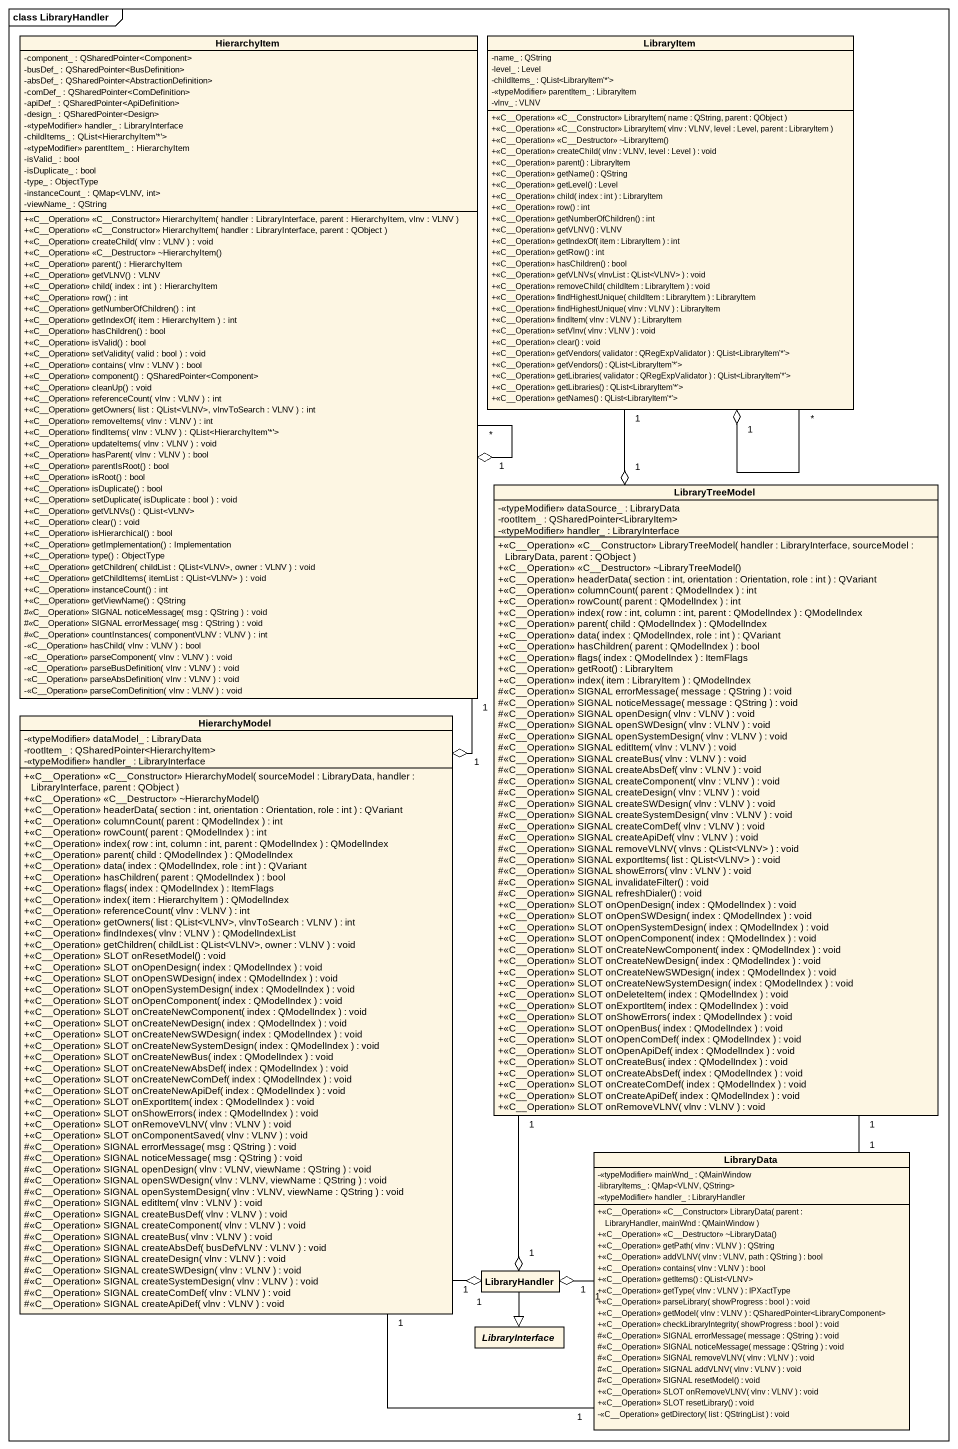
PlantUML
@startuml
mainframe class LibraryHandler
hide circle
hide empty members
skinparam classAttributeIconSize 0
class HierarchyItem {
  -component_ : QSharedPointer<Component>
  -busDef_ : QSharedPointer<BusDefinition>
  -absDef_ : QSharedPointer<AbstractionDefinition>
  -comDef_ : QSharedPointer<ComDefinition>
  -apiDef_ : QSharedPointer<ApiDefinition>
  -design_ : QSharedPointer<Design>
  -<<typeModifier>> handler_ : LibraryInterface
  -childItems_ : QList<HierarchyItem'*'>
  -<<typeModifier>> parentItem_ : HierarchyItem
  -isValid_ : bool
  -isDuplicate_ : bool
  -type_ : ObjectType
  -instanceCount_ : QMap<VLNV, int>
  -viewName_ : QString
  +<<C~__Operation>> <<C~__Constructor>> HierarchyItem( handler : LibraryInterface, parent : HierarchyItem, vlnv : VLNV )
  +<<C~__Operation>> <<C~__Constructor>> HierarchyItem( handler : LibraryInterface, parent : QObject )
  +<<C__Operation>> createChild( vlnv : VLNV ) : void
  +<<C~__Operation>> <<C~__Destructor>> ~HierarchyItem()
  +<<C__Operation>> parent() : HierarchyItem
  +<<C__Operation>> getVLNV() : VLNV
  +<<C__Operation>> child( index : int ) : HierarchyItem
  +<<C__Operation>> row() : int
  +<<C__Operation>> getNumberOfChildren() : int
  +<<C__Operation>> getIndexOf( item : HierarchyItem ) : int
  +<<C__Operation>> hasChildren() : bool
  +<<C__Operation>> isValid() : bool
  +<<C__Operation>> setValidity( valid : bool ) : void
  +<<C__Operation>> contains( vlnv : VLNV ) : bool
  +<<C__Operation>> component() : QSharedPointer<Component>
  +<<C__Operation>> cleanUp() : void
  +<<C__Operation>> referenceCount( vlnv : VLNV ) : int
  +<<C__Operation>> getOwners( list : QList<VLNV>, vlnvToSearch : VLNV ) : int
  +<<C__Operation>> removeItems( vlnv : VLNV ) : int
  +<<C__Operation>> findItems( vlnv : VLNV ) : QList<HierarchyItem'*'>
  +<<C__Operation>> updateItems( vlnv : VLNV ) : void
  +<<C__Operation>> hasParent( vlnv : VLNV ) : bool
  +<<C__Operation>> parentIsRoot() : bool
  +<<C__Operation>> isRoot() : bool
  +<<C__Operation>> isDuplicate() : bool
  +<<C__Operation>> setDuplicate( isDuplicate : bool ) : void
  +<<C__Operation>> getVLNVs() : QList<VLNV>
  +<<C__Operation>> clear() : void
  +<<C__Operation>> isHierarchical() : bool
  +<<C__Operation>> getImplementation() : Implementation
  +<<C__Operation>> type() : ObjectType
  +<<C__Operation>> getChildren( childList : QList<VLNV>, owner : VLNV ) : void
  +<<C__Operation>> getChildItems( itemList : QList<VLNV> ) : void
  +<<C__Operation>> instanceCount() : int
  +<<C__Operation>> getViewName() : QString
  #<<C__Operation>> SIGNAL noticeMessage( msg : QString ) : void
  #<<C__Operation>> SIGNAL errorMessage( msg : QString ) : void
  #<<C__Operation>> countInstances( componentVLNV : VLNV ) : int
  -<<C__Operation>> hasChild( vlnv : VLNV ) : bool
  -<<C__Operation>> parseComponent( vlnv : VLNV ) : void
  -<<C__Operation>> parseBusDefinition( vlnv : VLNV ) : void
  -<<C__Operation>> parseAbsDefinition( vlnv : VLNV ) : void
  -<<C__Operation>> parseComDefinition( vlnv : VLNV ) : void
}
class LibraryItem {
  -name_ : QString
  -level_ : Level
  -childItems_ : QList<LibraryItem'*'>
  -<<typeModifier>> parentItem_ : LibraryItem
  -vlnv_ : VLNV
  +<<C~__Operation>> <<C~__Constructor>> LibraryItem( name : QString, parent : QObject )
  +<<C~__Operation>> <<C~__Constructor>> LibraryItem( vlnv : VLNV, level : Level, parent : LibraryItem )
  +<<C~__Operation>> <<C~__Destructor>> ~LibraryItem()
  +<<C__Operation>> createChild( vlnv : VLNV, level : Level ) : void
  +<<C__Operation>> parent() : LibraryItem
  +<<C__Operation>> getName() : QString
  +<<C__Operation>> getLevel() : Level
  +<<C__Operation>> child( index : int ) : LibraryItem
  +<<C__Operation>> row() : int
  +<<C__Operation>> getNumberOfChildren() : int
  +<<C__Operation>> getVLNV() : VLNV
  +<<C__Operation>> getIndexOf( item : LibraryItem ) : int
  +<<C__Operation>> getRow() : int
  +<<C__Operation>> hasChildren() : bool
  +<<C__Operation>> getVLNVs( vlnvList : QList<VLNV> ) : void
  +<<C__Operation>> removeChild( childItem : LibraryItem ) : void
  +<<C__Operation>> findHighestUnique( childItem : LibraryItem ) : LibraryItem
  +<<C__Operation>> findHighestUnique( vlnv : VLNV ) : LibraryItem
  +<<C__Operation>> findItem( vlnv : VLNV ) : LibraryItem
  +<<C__Operation>> setVlnv( vlnv : VLNV ) : void
  +<<C__Operation>> clear() : void
  +<<C__Operation>> getVendors( validator : QRegExpValidator ) : QList<LibraryItem'*'>
  +<<C__Operation>> getVendors() : QList<LibraryItem'*'>
  +<<C__Operation>> getLibraries( validator : QRegExpValidator ) : QList<LibraryItem'*'>
  +<<C__Operation>> getLibraries() : QList<LibraryItem'*'>
  +<<C__Operation>> getNames() : QList<LibraryItem'*'>
}
class LibraryTreeModel {
  -<<typeModifier>> dataSource_ : LibraryData
  -rootItem_ : QSharedPointer<LibraryItem>
  -<<typeModifier>> handler_ : LibraryInterface
  +<<C~__Operation>> <<C~__Constructor>> LibraryTreeModel( handler : LibraryInterface, sourceModel : LibraryData, parent : QObject )
  +<<C~__Operation>> <<C~__Destructor>> ~LibraryTreeModel()
  +<<C__Operation>> headerData( section : int, orientation : Orientation, role : int ) : QVariant
  +<<C__Operation>> columnCount( parent : QModelIndex ) : int
  +<<C__Operation>> rowCount( parent : QModelIndex ) : int
  +<<C__Operation>> index( row : int, column : int, parent : QModelIndex ) : QModelIndex
  +<<C__Operation>> parent( child : QModelIndex ) : QModelIndex
  +<<C__Operation>> data( index : QModelIndex, role : int ) : QVariant
  +<<C__Operation>> hasChildren( parent : QModelIndex ) : bool
  +<<C__Operation>> flags( index : QModelIndex ) : ItemFlags
  +<<C__Operation>> getRoot() : LibraryItem
  +<<C__Operation>> index( item : LibraryItem ) : QModelIndex
  #<<C__Operation>> SIGNAL errorMessage( message : QString ) : void
  #<<C__Operation>> SIGNAL noticeMessage( message : QString ) : void
  #<<C__Operation>> SIGNAL openDesign( vlnv : VLNV ) : void
  #<<C__Operation>> SIGNAL openSWDesign( vlnv : VLNV ) : void
  #<<C__Operation>> SIGNAL openSystemDesign( vlnv : VLNV ) : void
  #<<C__Operation>> SIGNAL editItem( vlnv : VLNV ) : void
  #<<C__Operation>> SIGNAL createBus( vlnv : VLNV ) : void
  #<<C__Operation>> SIGNAL createAbsDef( vlnv : VLNV ) : void
  #<<C__Operation>> SIGNAL createComponent( vlnv : VLNV ) : void
  #<<C__Operation>> SIGNAL createDesign( vlnv : VLNV ) : void
  #<<C__Operation>> SIGNAL createSWDesign( vlnv : VLNV ) : void
  #<<C__Operation>> SIGNAL createSystemDesign( vlnv : VLNV ) : void
  #<<C__Operation>> SIGNAL createComDef( vlnv : VLNV ) : void
  #<<C__Operation>> SIGNAL createApiDef( vlnv : VLNV ) : void
  #<<C__Operation>> SIGNAL removeVLNV( vlnvs : QList<VLNV> ) : void
  #<<C__Operation>> SIGNAL exportItems( list : QList<VLNV> ) : void
  #<<C__Operation>> SIGNAL showErrors( vlnv : VLNV ) : void
  #<<C__Operation>> SIGNAL invalidateFilter() : void
  #<<C__Operation>> SIGNAL refreshDialer() : void
  +<<C__Operation>> SLOT onOpenDesign( index : QModelIndex ) : void
  +<<C__Operation>> SLOT onOpenSWDesign( index : QModelIndex ) : void
  +<<C__Operation>> SLOT onOpenSystemDesign( index : QModelIndex ) : void
  +<<C__Operation>> SLOT onOpenComponent( index : QModelIndex ) : void
  +<<C__Operation>> SLOT onCreateNewComponent( index : QModelIndex ) : void
  +<<C__Operation>> SLOT onCreateNewDesign( index : QModelIndex ) : void
  +<<C__Operation>> SLOT onCreateNewSWDesign( index : QModelIndex ) : void
  +<<C__Operation>> SLOT onCreateNewSystemDesign( index : QModelIndex ) : void
  +<<C__Operation>> SLOT onDeleteItem( index : QModelIndex ) : void
  +<<C__Operation>> SLOT onExportItem( index : QModelIndex ) : void
  +<<C__Operation>> SLOT onShowErrors( index : QModelIndex ) : void
  +<<C__Operation>> SLOT onOpenBus( index : QModelIndex ) : void
  +<<C__Operation>> SLOT onOpenComDef( index : QModelIndex ) : void
  +<<C__Operation>> SLOT onOpenApiDef( index : QModelIndex ) : void
  +<<C__Operation>> SLOT onCreateBus( index : QModelIndex ) : void
  +<<C__Operation>> SLOT onCreateAbsDef( index : QModelIndex ) : void
  +<<C__Operation>> SLOT onCreateComDef( index : QModelIndex ) : void
  +<<C__Operation>> SLOT onCreateApiDef( index : QModelIndex ) : void
  +<<C__Operation>> SLOT onRemoveVLNV( vlnv : VLNV ) : void
}
class HierarchyModel {
  -<<typeModifier>> dataModel_ : LibraryData
  -rootItem_ : QSharedPointer<HierarchyItem>
  -<<typeModifier>> handler_ : LibraryInterface
  +<<C~__Operation>> <<C~__Constructor>> HierarchyModel( sourceModel : LibraryData, handler : LibraryInterface, parent : QObject )
  +<<C~__Operation>> <<C~__Destructor>> ~HierarchyModel()
  +<<C__Operation>> headerData( section : int, orientation : Orientation, role : int ) : QVariant
  +<<C__Operation>> columnCount( parent : QModelIndex ) : int
  +<<C__Operation>> rowCount( parent : QModelIndex ) : int
  +<<C__Operation>> index( row : int, column : int, parent : QModelIndex ) : QModelIndex
  +<<C__Operation>> parent( child : QModelIndex ) : QModelIndex
  +<<C__Operation>> data( index : QModelIndex, role : int ) : QVariant
  +<<C__Operation>> hasChildren( parent : QModelIndex ) : bool
  +<<C__Operation>> flags( index : QModelIndex ) : ItemFlags
  +<<C__Operation>> index( item : HierarchyItem ) : QModelIndex
  +<<C__Operation>> referenceCount( vlnv : VLNV ) : int
  +<<C__Operation>> getOwners( list : QList<VLNV>, vlnvToSearch : VLNV ) : int
  +<<C__Operation>> findIndexes( vlnv : VLNV ) : QModelIndexList
  +<<C__Operation>> getChildren( childList : QList<VLNV>, owner : VLNV ) : void
  +<<C__Operation>> SLOT onResetModel() : void
  +<<C__Operation>> SLOT onOpenDesign( index : QModelIndex ) : void
  +<<C__Operation>> SLOT onOpenSWDesign( index : QModelIndex ) : void
  +<<C__Operation>> SLOT onOpenSystemDesign( index : QModelIndex ) : void
  +<<C__Operation>> SLOT onOpenComponent( index : QModelIndex ) : void
  +<<C__Operation>> SLOT onCreateNewComponent( index : QModelIndex ) : void
  +<<C__Operation>> SLOT onCreateNewDesign( index : QModelIndex ) : void
  +<<C__Operation>> SLOT onCreateNewSWDesign( index : QModelIndex ) : void
  +<<C__Operation>> SLOT onCreateNewSystemDesign( index : QModelIndex ) : void
  +<<C__Operation>> SLOT onCreateNewBus( index : QModelIndex ) : void
  +<<C__Operation>> SLOT onCreateNewAbsDef( index : QModelIndex ) : void
  +<<C__Operation>> SLOT onCreateNewComDef( index : QModelIndex ) : void
  +<<C__Operation>> SLOT onCreateNewApiDef( index : QModelIndex ) : void
  +<<C__Operation>> SLOT onExportItem( index : QModelIndex ) : void
  +<<C__Operation>> SLOT onShowErrors( index : QModelIndex ) : void
  +<<C__Operation>> SLOT onRemoveVLNV( vlnv : VLNV ) : void
  +<<C__Operation>> SLOT onComponentSaved( vlnv : VLNV ) : void
  #<<C__Operation>> SIGNAL errorMessage( msg : QString ) : void
  #<<C__Operation>> SIGNAL noticeMessage( msg : QString ) : void
  #<<C__Operation>> SIGNAL openDesign( vlnv : VLNV, viewName : QString ) : void
  #<<C__Operation>> SIGNAL openSWDesign( vlnv : VLNV, viewName : QString ) : void
  #<<C__Operation>> SIGNAL openSystemDesign( vlnv : VLNV, viewName : QString ) : void
  #<<C__Operation>> SIGNAL editItem( vlnv : VLNV ) : void
  #<<C__Operation>> SIGNAL createBusDef( vlnv : VLNV ) : void
  #<<C__Operation>> SIGNAL createComponent( vlnv : VLNV ) : void
  #<<C__Operation>> SIGNAL createBus( vlnv : VLNV ) : void
  #<<C__Operation>> SIGNAL createAbsDef( busDefVLNV : VLNV ) : void
  #<<C__Operation>> SIGNAL createDesign( vlnv : VLNV ) : void
  #<<C__Operation>> SIGNAL createSWDesign( vlnv : VLNV ) : void
  #<<C__Operation>> SIGNAL createSystemDesign( vlnv : VLNV ) : void
  #<<C__Operation>> SIGNAL createComDef( vlnv : VLNV ) : void
  #<<C__Operation>> SIGNAL createApiDef( vlnv : VLNV ) : void
}
class LibraryData {
  -<<typeModifier>> mainWnd_ : QMainWindow
  -libraryItems_ : QMap<VLNV, QString>
  -<<typeModifier>> handler_ : LibraryHandler
  +<<C~__Operation>> <<C~__Constructor>> LibraryData( parent : LibraryHandler, mainWnd : QMainWindow )
  +<<C~__Operation>> <<C~__Destructor>> ~LibraryData()
  +<<C__Operation>> getPath( vlnv : VLNV ) : QString
  +<<C__Operation>> addVLNV( vlnv : VLNV, path : QString ) : bool
  +<<C__Operation>> contains( vlnv : VLNV ) : bool
  +<<C__Operation>> getItems() : QList<VLNV>
  +<<C__Operation>> getType( vlnv : VLNV ) : IPXactType
  +<<C__Operation>> parseLibrary( showProgress : bool ) : void
  +<<C__Operation>> getModel( vlnv : VLNV ) : QSharedPointer<LibraryComponent>
  +<<C__Operation>> checkLibraryIntegrity( showProgress : bool ) : void
  #<<C__Operation>> SIGNAL errorMessage( message : QString ) : void
  #<<C__Operation>> SIGNAL noticeMessage( message : QString ) : void
  #<<C__Operation>> SIGNAL removeVLNV( vlnv : VLNV ) : void
  #<<C__Operation>> SIGNAL addVLNV( vlnv : VLNV ) : void
  #<<C__Operation>> SIGNAL resetModel() : void
  +<<C__Operation>> SLOT onRemoveVLNV( vlnv : VLNV ) : void
  +<<C__Operation>> SLOT resetLibrary() : void
  -<<C__Operation>> getDirectory( list : QStringList ) : void
}
class LibraryHandler
abstract class LibraryInterface
HierarchyItem "1" o-- "*" HierarchyItem
LibraryItem "1" o-- "*" LibraryItem
LibraryTreeModel "1" o-up- "1" LibraryItem
HierarchyModel "1" o-up- "1" HierarchyItem
LibraryData "1" -up- "1" LibraryTreeModel
LibraryData "1" -left- "1" HierarchyModel
LibraryHandler "1" o-up- "1" LibraryTreeModel
LibraryHandler "1" o-up- "1" HierarchyModel
LibraryHandler "1" o-right- "1" LibraryData
LibraryHandler --|> LibraryInterface
@enduml
